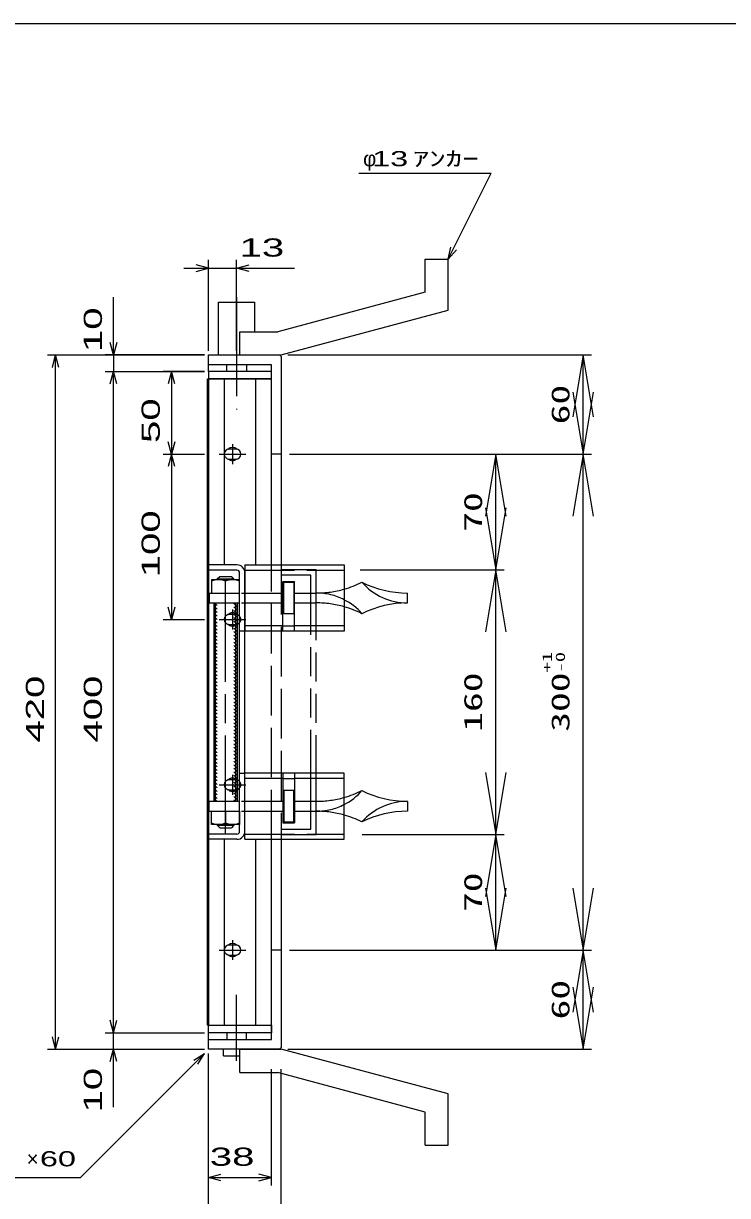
# Model space of a CAD drawing. Units: millimetres at full size, sheet at 1:5. Extents: x -910 to 868, y -641 to 524.
# Drawn here: x -134 to 292, y -185 to 524 of the extents above; entities that cross this region are included whole.
import ezdxf
from ezdxf.enums import TextEntityAlignment as Align

# ---------------------------------------------------------------- set-up
doc = ezdxf.new("R2010")
doc.units = ezdxf.units.MM
doc.header["$LTSCALE"] = 5
for name, pattern in [('CHAIN', [18.5, 12, -1.5, 3.5, -1.5]), ('CHAIN_DOUBLE_DASH', [23.5, 12, -1.5, 3.5, -1.5, 3.5, -1.5]), ('DASHED', [7.5, 6, -1.5]), ('LONG_DASHED_DOTTED', [15.25, 12, -1.5, 0.25, -1.5])]:
    doc.linetypes.add(name, pattern=pattern)
for name, color, linetype, lineweight in [('0_2', 150, 'Continuous', 25), ('16', 3, 'Continuous', 25), ('17', 2, 'Continuous', 25), ('19', 6, 'Continuous', 25), ('22', 4, 'Continuous', 25)]:
    doc.layers.add(name, color=color, linetype=linetype, lineweight=lineweight)
doc.styles.add('ベクトル', font='')
doc.styles.add('ＭＳ ゴシック', font='')
doc.styles.get('ベクトル').set_extended_font_data('ベクトル')
doc.styles.get('ＭＳ ゴシック').set_extended_font_data('MS Gothic')

# ---------------------------------------------------------------- blocks, each defined once
blk = doc.blocks.new('open_arrow')
at = {"color": 0, "linetype": 'Continuous', "lineweight": -2}
blk.add_lwpolyline([(7.5, 1.25), (0, 0), (7.5, -1.25)], dxfattribs=at)

msp = doc.modelspace()

# ---------------------------------------------------------------- hatches: boundary and pattern name
at = {"layer": '17', "lineweight": 13}
h = msp.add_hatch(dxfattribs=at)
h.set_pattern_fill('USER', style=0, pattern_type=2)
h.set_pattern_definition([(135, (-116.072, 468.777), (-1.06066, -1.06066), [])])
h.paths.add_polyline_path([(-18.7, 53.706), (-18.7, 173.706), (-16.7, 173.706), (-16.7, 53.706)])
h = msp.add_hatch(dxfattribs=at)
h.set_pattern_fill('USER', style=0, pattern_type=2)
h.set_pattern_definition([(135, (-109.072, 468.777), (-1.06066, -1.06066), [])])
h.paths.add_polyline_path([(-6.7, 53.706), (-6.7, 173.706), (-4.7, 173.706), (-4.7, 53.706)])

# ---------------------------------------------------------------- linework, layer by layer
at = {"layer": '0_2'}
msp.add_line((-862, 524.25), (868, 524.25), dxfattribs=at)
at = {"layer": '16'}
for p, q in [((16, 313.706), (-22, 313.706)), ((-22, 313.706), (-22, 309.206)), ((16, 309.206), (16, 313.706)), ((-22.7, -81.794), (-22.7, 309.206)), ((-22.7, 309.206), (-22, 309.206)), ((-22, 309.206), (16, 309.206)), ((-22, 309.206), (-22, -81.794)), ((16, 309.206), (-22, 309.206)), ((-12.5, 309.206), (-12.5, 196.706)), ((6.5, 196.706), (6.5, 309.206)), ((16, 196.706), (16, 309.206)), ((-7.5, 269.706), (-7.5, 257.706)), ((-15.5, 263.706), (0.5, 263.706)), ((-5.5, 266.706), (-9.5, 266.706)), ((-9.5, 260.706), (-5.5, 260.706)), ((-12.5, 30.706), (-12.5, -81.794)), ((6.5, -81.794), (6.5, 30.706)), ((16, -81.794), (16, 30.706)), ((-5.5, -33.294), (-9.5, -33.294)), ((-7.5, -30.294), (-7.5, -42.294)), ((-15.5, -36.294), (0.5, -36.294)), ((-9.5, -39.294), (-5.5, -39.294)), ((-22, -81.794), (-22.7, -81.794)), ((-22, -81.794), (16, -81.794)), ((-22, -86.294), (-22, -81.794)), ((-22, -81.794), (16, -81.794)), ((16, -81.794), (16, -86.294)), ((16, -86.294), (-22, -86.294))]:
    msp.add_line(p, q, dxfattribs=at)
at = {"layer": '16', "color": 171, "linetype": 'DASHED'}
for p, q in [((-15.5, 163.706), (0.5, 163.706)), ((-5.5, 166.706), (-9.5, 166.706)), ((-7.5, 169.706), (-7.5, 157.706)), ((-9.5, 160.706), (-5.5, 160.706)), ((-5.5, 66.706), (-9.5, 66.706)), ((-7.5, 69.706), (-7.5, 57.706)), ((-15.5, 63.706), (0.5, 63.706)), ((-9.5, 60.706), (-5.5, 60.706))]:
    msp.add_line(p, q, dxfattribs=at)
at = {"layer": '16'}
for centre, radius, start, end in [((-9.5, 263.706), 3, 90, 270), ((-7.5, 263.706), 4, 46.6, 133.4), ((-5.5, 263.706), 3, 270, 90), ((-7.5, 263.706), 4, 226.6, 313.4), ((-9.5, -36.294), 3, 90, 270), ((-7.5, -36.294), 4, 46.6, 133.4), ((-5.5, -36.294), 3, 270, 90), ((-7.5, -36.294), 4, 226.6, 313.4)]:
    msp.add_arc(centre, radius, start, end, dxfattribs=at)
at = {"layer": '16', "color": 171, "linetype": 'DASHED'}
for centre, radius, start, end in [((-9.5, 163.706), 3, 90, 270), ((-7.5, 163.706), 4, 46.6, 133.4), ((-5.5, 163.706), 3, 270, 90), ((-7.5, 163.706), 4, 226.6, 313.4), ((-9.5, 63.706), 3, 90, 270), ((-7.5, 63.706), 4, 46.6, 133.4), ((-5.5, 63.706), 3, 270, 90), ((-7.5, 63.706), 4, 226.6, 313.4)]:
    msp.add_arc(centre, radius, start, end, dxfattribs=at)
at = {"layer": '17', "color": 3}
for p, q in [((-4.8, 196.706), (-22, 196.706)), ((-22, 193.506), (-22, 196.706)), ((-4.8, 193.506), (-22, 193.506)), ((-3.2, 35.506), (-3.2, 191.906)), ((0, 196.706), (0, 156.706)), ((0, 196.706), (60, 196.706)), ((0, 35.506), (0, 191.906)), ((60, 196.706), (60, 156.706)), ((23, 186.706), (30, 186.706)), ((23, 156.706), (23, 186.706)), ((30, 156.706), (30, 186.706)), ((0, 156.706), (-3.2, 156.706)), ((60, 156.706), (0, 156.706)), ((23, 159.906), (30, 159.906)), ((-3.2, 70.706), (0, 70.706)), ((0, 30.706), (0, 70.706)), ((60, 70.706), (0, 70.706)), ((23, 70.706), (23, 40.706)), ((23, 67.506), (30, 67.506)), ((30, 70.706), (30, 40.706)), ((60, 30.706), (60, 70.706)), ((23, 40.706), (30, 40.706)), ((-4.8, 33.906), (-22, 33.906)), ((-22, 33.906), (-22, 30.706)), ((-4.8, 30.706), (-22, 30.706)), ((0, 30.706), (60, 30.706))]:
    msp.add_line(p, q, dxfattribs=at)
at = {"layer": '17', "color": 33, "linetype": 'CHAIN'}
msp.add_line((-11.7, 33.553), (-11.7, 192.96), dxfattribs=at)
at = {"layer": '17', "color": 3, "linetype": 'DASHED'}
for p, q in [((0, 193.506), (60, 193.506)), ((23, 159.906), (0, 159.906)), ((60, 159.906), (30, 159.906)), ((23, 67.506), (0, 67.506)), ((60, 67.506), (30, 67.506)), ((0, 33.906), (60, 33.906))]:
    msp.add_line(p, q, dxfattribs=at)
at = {"layer": '17'}
for p, q in [((-3.2, 187.706), (-20.2, 187.706)), ((-20.2, 187.706), (-20.2, 179.706)), ((-16.7, 188.206), (-15.2, 189.706)), ((-16.7, 187.706), (-16.7, 188.206)), ((-16.7, 188.206), (-6.7, 188.206)), ((-15.888, 187.706), (-15.888, 189.018)), ((-15.2, 189.706), (-8.2, 189.706)), ((-11.7, 179.706), (-11.7, 186.812)), ((-6.7, 188.206), (-8.2, 189.706)), ((-7.512, 187.706), (-7.512, 189.018)), ((-6.7, 187.706), (-6.7, 188.206)), ((-3.2, 179.706), (-3.2, 187.706)), ((23.5, 167.206), (23.5, 186.206)), ((23.5, 186.206), (29.5, 186.206)), ((29.5, 186.206), (29.5, 167.206)), ((-21.7, 179.706), (-21.7, 173.706)), ((-21.7, 179.706), (-3.2, 179.706)), ((-20.2, 179.706), (-3.2, 179.706)), ((98.3, 173.767), (98.3, 179.706)), ((-21.7, 173.706), (-3.2, 173.706)), ((-17.7, 53.706), (-17.7, 173.706)), ((-5.7, 173.706), (-5.7, 53.706)), ((29.5, 167.206), (23.5, 167.206)), ((29.5, 60.206), (23.5, 60.206)), ((23.5, 60.206), (23.5, 41.206)), ((29.5, 41.206), (29.5, 60.206)), ((-21.7, 47.706), (-21.7, 53.706)), ((-21.7, 53.706), (-3.2, 53.706)), ((98.3, 53.646), (98.3, 47.706)), ((-21.7, 47.706), (-3.2, 47.706)), ((-20.2, 39.706), (-20.2, 47.706)), ((-20.2, 47.706), (-3.2, 47.706)), ((-11.7, 47.706), (-11.7, 40.601)), ((-3.2, 47.706), (-3.2, 39.706)), ((-3.2, 39.706), (-20.2, 39.706)), ((-16.7, 39.706), (-16.7, 39.206)), ((-16.7, 39.206), (-6.7, 39.206)), ((-16.7, 39.206), (-15.2, 37.706)), ((-15.888, 39.706), (-15.888, 38.394)), ((-15.2, 37.706), (-8.2, 37.706)), ((-6.7, 39.206), (-8.2, 37.706)), ((-7.512, 39.706), (-7.512, 38.394)), ((-6.7, 39.706), (-6.7, 39.206)), ((23.5, 41.206), (29.5, 41.206))]:
    msp.add_line(p, q, dxfattribs=at)
at = {"layer": '17', "linetype": 'DASHED'}
for p, q in [((-2.115, 179.706), (23.5, 179.706)), ((29.5, 179.706), (43.3, 179.706)), ((-2.115, 173.706), (23.5, 173.706)), ((29.5, 173.706), (43.3, 173.706)), ((-2.115, 53.706), (23.5, 53.706)), ((29.5, 53.706), (43.3, 53.706)), ((-2.115, 47.706), (23.5, 47.706)), ((29.5, 47.706), (43.3, 47.706))]:
    msp.add_line(p, q, dxfattribs=at)
at = {"layer": '17', "color": 7}
for p, q in [((-18.7, 53.706), (-18.7, 173.706)), ((-4.7, 173.706), (-4.7, 53.706))]:
    msp.add_line(p, q, dxfattribs=at)
at = {"layer": '17', "color": 3}
for centre, radius, start, end in [((-4.8, 191.906), 4.8, 0, 90), ((-4.8, 191.906), 1.6, 0, 90), ((-4.8, 35.506), 4.8, 270, 0), ((-4.8, 35.506), 1.6, 270, 0)]:
    msp.add_arc(centre, radius, start, end, dxfattribs=at)
at = {"layer": '17'}
for centre, radius, start, end in [((-15.95, 177.262), 10.453, 66.00934, 113.99066), ((-7.45, 177.262), 10.453, 66.00934, 113.99066), ((43.3, 241.13), 61.423, 285.77645, 296.59714), ((98.3, 241.13), 61.423, 243.40286, 270), ((98.3, 210.206), 36.5, 221.11209, 270), ((43.3, 143.206), 36.5, 41.11209, 62.77189), ((43.3, 112.283), 61.423, 63.40286, 74.22355), ((98.3, 112.283), 61.423, 90, 116.59714), ((43.3, 115.13), 61.423, 285.77645, 296.59714), ((43.3, 84.206), 36.5, 297.22811, 318.88791), ((98.3, 115.13), 61.423, 243.40286, 270), ((98.3, 17.206), 36.5, 90, 138.88791), ((43.3, -13.717), 61.423, 63.40286, 74.22355), ((98.3, -13.717), 61.423, 90, 116.59714), ((-15.95, 50.151), 10.453, 246.00934, 293.99066), ((-7.45, 50.151), 10.453, 246.00934, 293.99066)]:
    msp.add_arc(centre, radius, start, end, dxfattribs=at)
at = {"layer": '17', "linetype": 'DASHED'}
for centre, radius, start, end in [((43.3, 241.13), 61.423, 270, 285.77645), ((43.3, 143.206), 36.5, 62.77189, 90), ((43.3, 112.283), 61.423, 74.22355, 90), ((43.3, 115.13), 61.423, 270, 285.77645), ((43.3, 84.206), 36.5, 270, 297.22811), ((43.3, -13.717), 61.423, 74.22355, 90)]:
    msp.add_arc(centre, radius, start, end, dxfattribs=at)
at = {"layer": '19'}
for p, q in [((109, 381.706), (123, 381.706)), ((109, 361.706), (109, 381.706)), ((123, 350.706), (123, 381.706)), ((109, 361.706), (20, 337.706)), ((-16, 323.706), (-16, 355.706)), ((-16, 355.706), (6, 355.706)), ((6, 337.706), (6, 355.706)), ((22, 323.706), (123, 350.706)), ((-3, 337.706), (20, 337.706)), ((-3, 323.706), (-3, 337.706)), ((-22, 313.706), (-22, 323.706)), ((-22, 323.706), (21, 323.706)), ((-3, 323.706), (22, 323.706)), ((21, 323.706), (22, 322.706)), ((22, 322.706), (22, 196.706)), ((16, 317.706), (-22, 317.706)), ((-11, 313.706), (-11, 317.706)), ((1, 317.706), (1, 313.706)), ((16, 196.706), (16, 317.706)), ((22, 263.706), (16, 263.706)), ((16, -90.294), (16, 30.706)), ((22, 30.706), (22, -95.294)), ((22, -36.294), (16, -36.294)), ((-22, -96.294), (-22, -86.294)), ((-22, -90.294), (16, -90.294)), ((-11, -86.294), (-11, -90.294)), ((1, -90.294), (1, -86.294)), ((21, -96.294), (-22, -96.294)), ((-13, -100.294), (-13, -96.294)), ((-3, -96.294), (22, -96.294)), ((-3, -110.294), (-3, -96.294)), ((22, -95.294), (21, -96.294)), ((123, -123.294), (22, -96.294)), ((-13, -100.294), (-3, -100.294)), ((-3, -110.294), (20, -110.294)), ((109, -134.294), (20, -110.294)), ((123, -154.294), (123, -123.294)), ((109, -154.294), (109, -134.294)), ((109, -154.294), (123, -154.294))]:
    msp.add_line(p, q, dxfattribs=at)
at = {"layer": '19', "linetype": 'LONG_DASHED_DOTTED'}
for p, q in [((-5, 358.706), (-5, 290.706)), ((-5, -103.294), (-5, -63.294))]:
    msp.add_line(p, q, dxfattribs=at)
at = {"layer": '19', "color": 171, "linetype": 'DASHED'}
for p, q in [((16, 30.706), (16, 196.706)), ((22, 196.706), (22, 30.706))]:
    msp.add_line(p, q, dxfattribs=at)
at = {"layer": '19', "linetype": 'CHAIN_DOUBLE_DASH'}
for p, q in [((43, 193.706), (22, 193.706)), ((43, 33.706), (43, 193.706)), ((39.8, 190.506), (22, 190.506)), ((39.8, 36.906), (39.8, 190.506)), ((22, 36.906), (39.8, 36.906)), ((22, 33.706), (43, 33.706))]:
    msp.add_line(p, q, dxfattribs=at)
at = {"layer": '22'}
for p, q in [((69, 433.706), (149, 433.706)), ((123, 381.706), (149, 433.706)), ((123, 381.706), (124.5, 389.006)), ((123, 381.706), (128, 387.206)), ((-37, 376.206), (-22, 376.206)), ((-22, 376.206), (-29.5, 378.206)), ((-29.5, 374.206), (-22, 376.206)), ((-22, 326.206), (-22, 381.206)), ((-22, 376.206), (-5, 376.206)), ((-5, 326.206), (-5, 381.206)), ((-5, 376.206), (2.5, 378.206)), ((2.5, 374.206), (-5, 376.206)), ((-5, 376.206), (30, 376.206)), ((-79.5, 323.706), (-79.5, 358.706)), ((-79.5, 323.706), (-81.5, 331.206)), ((-77.5, 331.206), (-79.5, 323.706)), ((-119.5, 323.706), (-24.5, 323.706)), ((-116.5, 316.206), (-114.5, 323.706)), ((-112.5, 316.206), (-114.5, 323.706)), ((-114.5, -96.294), (-114.5, 323.706)), ((-24.5, 323.706), (-84.5, 323.706)), ((-79.5, 323.706), (-79.5, 313.706)), ((26, 323.706), (209.65, 323.706)), ((204.65, 263.706), (204.65, 323.706)), ((-84.5, 313.706), (-24.5, 313.706)), ((-81.5, 306.206), (-79.5, 313.706)), ((-77.5, 306.206), (-79.5, 313.706)), ((-79.5, -86.294), (-79.5, 313.706)), ((-24.5, 313.706), (-49.5, 313.706)), ((-44.5, 313.706), (-46.5, 306.206)), ((-42.5, 306.206), (-44.5, 313.706)), ((-44.5, 313.706), (-44.5, 263.706)), ((-44.5, 263.706), (-46.5, 271.206)), ((-42.5, 271.206), (-44.5, 263.706)), ((-49.5, 263.706), (-24.5, 263.706)), ((-44.5, 263.706), (-46.5, 256.206)), ((-42.5, 256.206), (-44.5, 263.706)), ((-44.5, 263.706), (-44.5, 163.706)), ((27, 263.706), (156.759, 263.706)), ((32, 263.706), (209.65, 263.706)), ((32, 263.706), (209.65, 263.706)), ((151.759, 193.706), (151.759, 263.706)), ((204.65, -36.294), (204.65, 263.706)), ((69.677, 193.706), (156.759, 193.706)), ((69.677, 193.706), (156.759, 193.706)), ((151.759, 33.706), (151.759, 193.706)), ((-44.5, 163.706), (-46.5, 171.206)), ((-42.5, 171.206), (-44.5, 163.706)), ((-49.5, 163.706), (-24.5, 163.706)), ((71.002, 33.706), (156.759, 33.706)), ((71.002, 33.706), (156.759, 33.706)), ((151.759, -36.294), (151.759, 33.706)), ((27, -36.294), (156.759, -36.294)), ((32, -36.294), (209.65, -36.294)), ((32, -36.294), (209.65, -36.294)), ((204.65, -96.294), (204.65, -36.294)), ((-79.5, -86.294), (-81.5, -78.794)), ((-79.5, -86.294), (-77.5, -78.794)), ((-114.5, -96.294), (-116.5, -88.794)), ((-114.5, -96.294), (-112.5, -88.794)), ((-84.5, -86.294), (-24.5, -86.294)), ((-79.5, -96.294), (-79.5, -86.294)), ((-119.5, -96.294), (-24.5, -96.294)), ((-99.5, -173.794), (-24.5, -98.794)), ((-84.5, -96.294), (-24.5, -96.294)), ((-81.5, -103.794), (-79.5, -96.294)), ((-77.5, -103.794), (-79.5, -96.294)), ((-79.5, -131.294), (-79.5, -96.294)), ((-31, -102.794), (-24.5, -98.794)), ((-28.5, -105.294), (-24.5, -98.794)), ((-22, -178.794), (-22, -98.794)), ((-22, -213.794), (-22, -98.794)), ((26, -96.294), (209.65, -96.294)), ((16, -178.794), (16, -108.294)), ((22, -213.794), (22, -108.294)), ((-199.5, -173.794), (-99.5, -173.794)), ((-22, -173.794), (-14.5, -171.794)), ((-14.5, -175.794), (-22, -173.794)), ((-22, -173.794), (16, -173.794)), ((16, -173.794), (8.5, -171.794)), ((8.5, -175.794), (16, -173.794))]:
    msp.add_line(p, q, dxfattribs=at)

# ---------------------------------------------------------------- block references
at = {"layer": '22', "xscale": 5, "yscale": 5}
for p, rotation in [((204.65, 323.706), 270), ((204.65, 263.706), 90), ((151.759, 263.706), 270), ((204.65, 263.706), 270), ((151.759, 193.706), 90), ((151.759, 193.706), 270), ((151.759, 33.706), 90), ((151.759, 33.706), 270), ((151.759, -36.294), 90), ((204.65, -36.294), 90), ((204.65, -36.294), 270), ((204.65, -96.294), 90)]:
    msp.add_blockref('open_arrow', p, dxfattribs=dict(at, rotation=rotation))

# ---------------------------------------------------------------- texts
at = {"layer": '22', "color": 2, "style": 'ベクトル'}
for s, height, width, p in [(' 13 ', 9.164, 1.6, (71.5, 442.456)), ('ｱﾝｶｰ', 9.164, 1.6, (101.5, 442.456)), (' 13 ', 11, 1.65, (-10, 388.706)), (' 38 ', 11, 1.65, (-28, -161.294)), (' 60 ', 9.164, 1.6, (-129.5, -162.544))]:
    msp.add_text(s, height=height, dxfattribs=dict(at, width=width)).set_placement(p, align=Align.MIDDLE_LEFT)
for s, p in [('φ', (71.5, 442.456)), ('×', (-132, -162.544))]:
    msp.add_text(s, height=9.164, dxfattribs=at).set_placement(p, align=Align.MIDDLE_LEFT)
at = {"layer": '22', "color": 2, "style": 'ベクトル', "width": 1.65}
for s, p in [(' 10 ', (-92, 318.706)), (' 50 ', (-57, 263.706)), (' 100 ', (-57, 182.456)), (' 420 ', (-127, 82.456)), (' 400 ', (-92, 82.456)), (' 10 ', (-92, -141.294))]:
    msp.add_text(s, height=11, rotation=90, dxfattribs=at).set_placement(p, align=Align.MIDDLE_LEFT)
at = {"layer": '22', "style": 'ＭＳ ゴシック', "width": 1.6}
for s, p in [('60', (199.65, 293.706)), ('70', (146.759, 228.706)), ('160', (146.759, 113.706)), ('300', (199.65, 113.706)), ('70', (146.759, -1.294)), ('60', (199.65, -66.294))]:
    msp.add_text(s, height=11, rotation=90, dxfattribs=at).set_placement(p, align=Align.BOTTOM_CENTER)
at = {"layer": '22', "color": 2, "style": 'ＭＳ ゴシック', "width": 1.6}
for s, p in [('+1', (182.847, 137.876)), ('-0', (190.778, 137.876))]:
    msp.add_text(s, height=5.677, rotation=90, dxfattribs=at).set_placement(p, align=Align.MIDDLE_CENTER)

doc.saveas('drawing.dxf')
